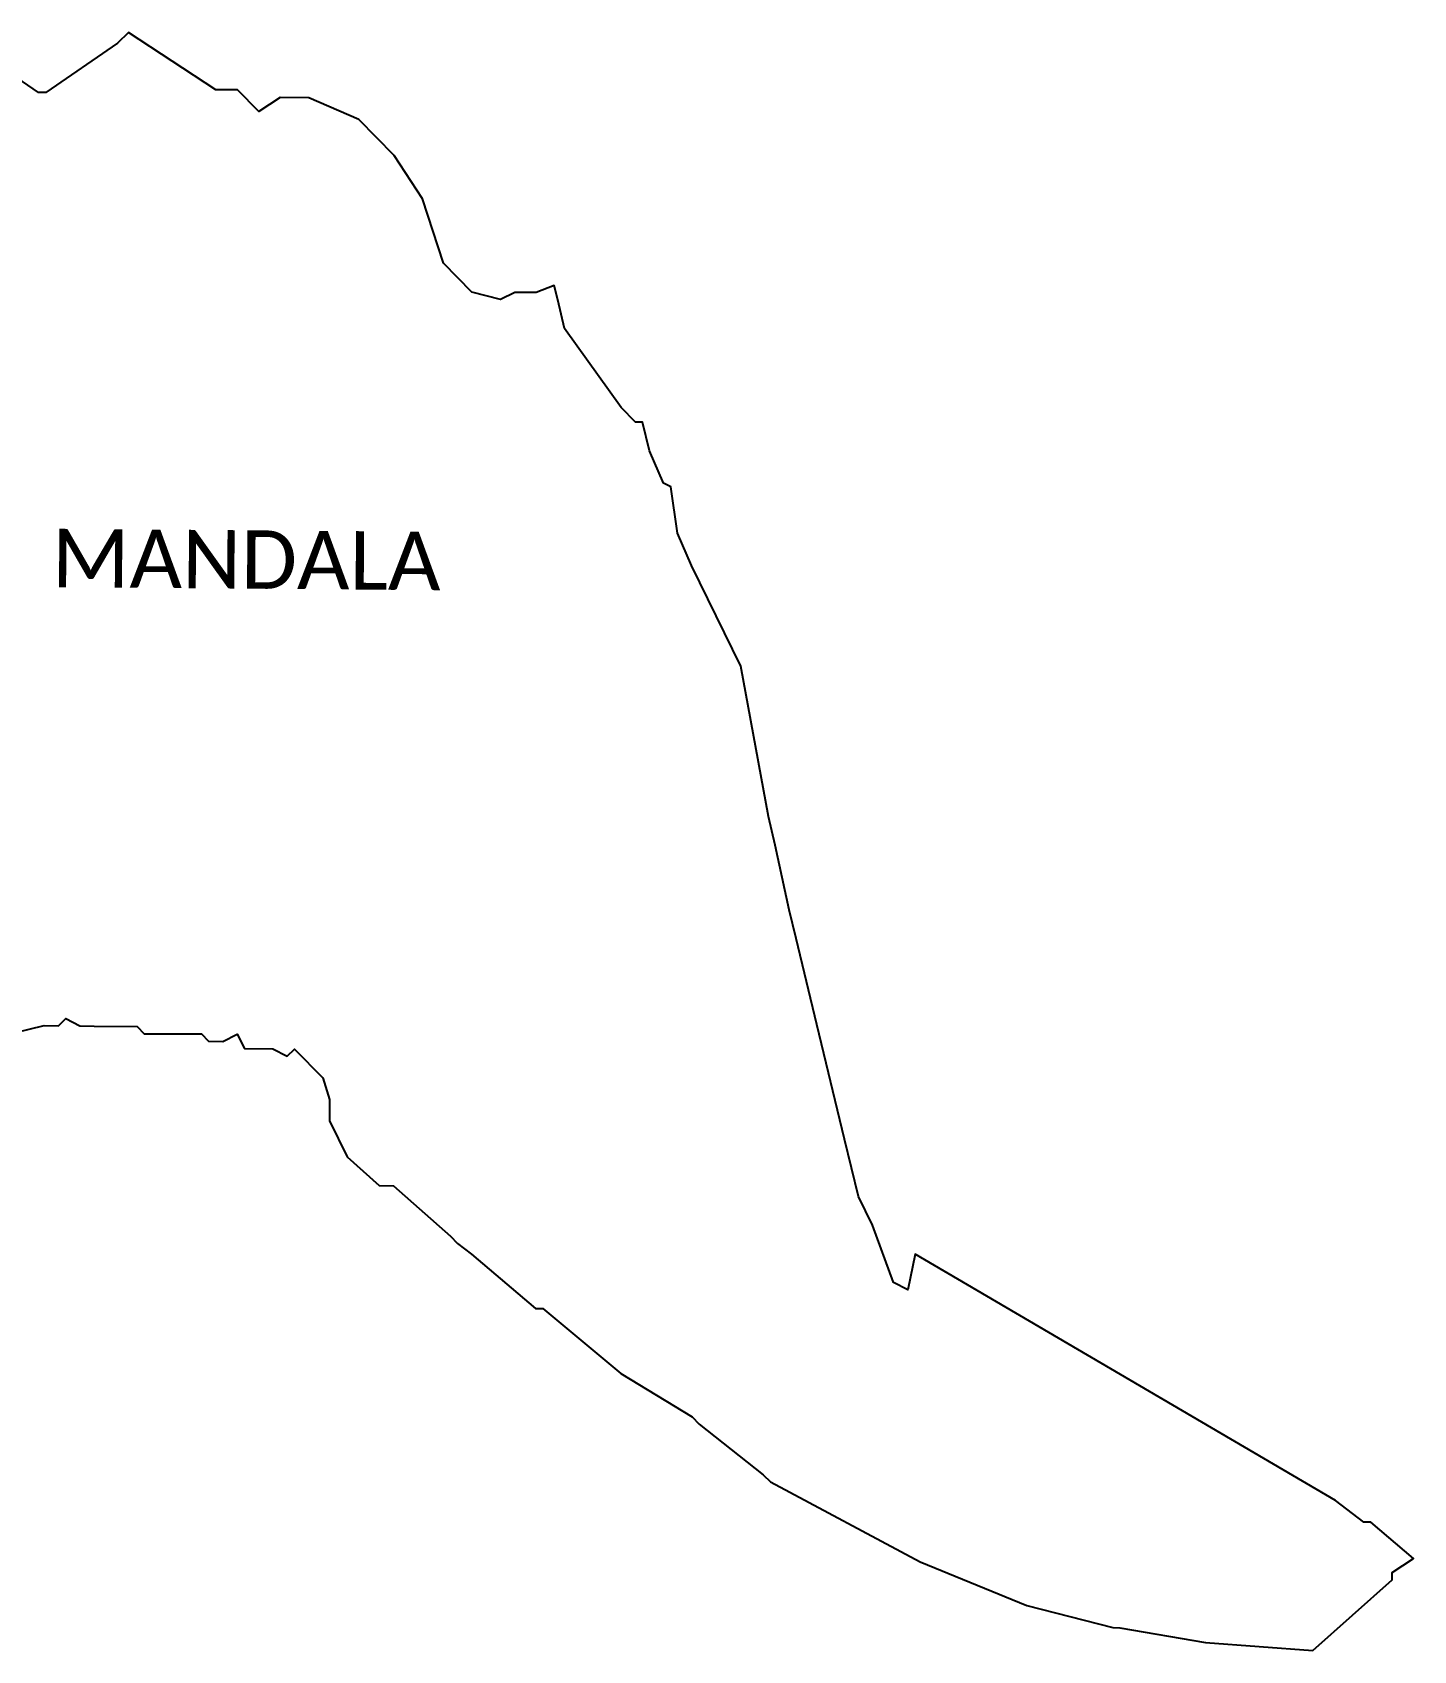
# Model space of a CAD drawing. Header units: metres. Extents: x 278224 to 282386, y 2044643 to 2047329.
# Drawn here: x 280223 to 282386, y 2044643 to 2047176 of the extents above; entities that cross this region are included whole.
import ezdxf

# ---------------------------------------------------------------- set-up
doc = ezdxf.new("R2010")
doc.units = ezdxf.units.M
doc.layers.add('VILLAGE BOUNDRY', color=10, linetype='Continuous')
doc.layers.add('VILLAGE NAME', color=250, linetype='Continuous')
doc.styles.get("Standard").update_dxf_attribs({"font": 'simplex.shx'})

msp = doc.modelspace()

# ---------------------------------------------------------------- linework, layer by layer
at = {"layer": 'VILLAGE BOUNDRY'}
msp.add_lwpolyline([(280197.1, 2045610.7), (280242, 2045621.6), (280264.4, 2045621.4), (280275.7, 2045632.5), (280298, 2045621.1), (280320.4, 2045621), (280387.6, 2045620.4), (280398.7, 2045608.8), (280443.4, 2045608.8), (280454.7, 2045608.7), (280488.3, 2045608.5), (280499.3, 2045597.2), (280521.8, 2045597), (280544.2, 2045608.1), (280555.3, 2045585.6), (280600.1, 2045585.2), (280622.3, 2045573.9), (280633.7, 2045585), (280678.1, 2045539.8), (280688.8, 2045506.1), (280688.8, 2045472.6), (280716.3, 2045416.4), (280766.4, 2045371.2), (280788.8, 2045371), (280877.8, 2045291.9), (280888.9, 2045280.7), (280911.1, 2045263.7), (281011.2, 2045178.9), (281022.4, 2045178.9), (281144.8, 2045077.1), (281256.3, 2045009.1), (281267.4, 2044997.8), (281367.6, 2044918.6), (281378.7, 2044907.4), (281612.9, 2044782.4), (281780.3, 2044713.9), (281914.5, 2044679.3), (281925.6, 2044679.2), (282059.8, 2044655.8), (282227.7, 2044643.3), (282351.8, 2044754.3), (282351.8, 2044765.5), (282385.6, 2044787.6), (282318.8, 2044844.1), (282307.7, 2044844.2), (282263.1, 2044878.2), (281605.4, 2045264), (281593.8, 2045208.1), (281571.5, 2045219.4), (281538.6, 2045309.3), (281516.5, 2045354.2), (281494.8, 2045444), (281451.4, 2045623.5), (281418.8, 2045758.1), (281408, 2045803), (281386.4, 2045903.9), (281375.5, 2045948.8), (281332.5, 2046184.3), (281255.4, 2046341.7), (281233.3, 2046392.2), (281222.7, 2046465.1), (281211.5, 2046470.8), (281189.6, 2046521.3), (281178.7, 2046566.2), (281167.5, 2046566.3), (281145.3, 2046588.9), (281056.6, 2046712.7), (281045.8, 2046757.6), (281040.3, 2046780), (281012.3, 2046769.1), (280978.7, 2046769.3), (280956.2, 2046758.3), (280911.5, 2046769.8), (280867.1, 2046814.9), (280834.2, 2046916), (280789.9, 2046983.5), (280734.4, 2047039.9), (280656.3, 2047074.1), (280611.5, 2047074.5), (280577.7, 2047052.3), (280544.4, 2047086.2), (280510.8, 2047086.4), (280373.7, 2047176.4), (280356.8, 2047159.7), (280244.3, 2047082.3), (280233.1, 2047082.4), (280199.8, 2047105.1)], dxfattribs=at)

# ---------------------------------------------------------------- texts
at = {"layer": 'VILLAGE NAME', "insert": (280254.2, 2046399.4), "char_height": 91.425, "attachment_point": 1, "rotation": 359.5442}
msp.add_mtext_dynamic_manual_height_columns('{\\fCalibri|b0|i0|c0|p34;MANDALA}', width=798.716, gutter_width=457.1, heights=[0], dxfattribs=at)

doc.saveas('drawing.dxf')
